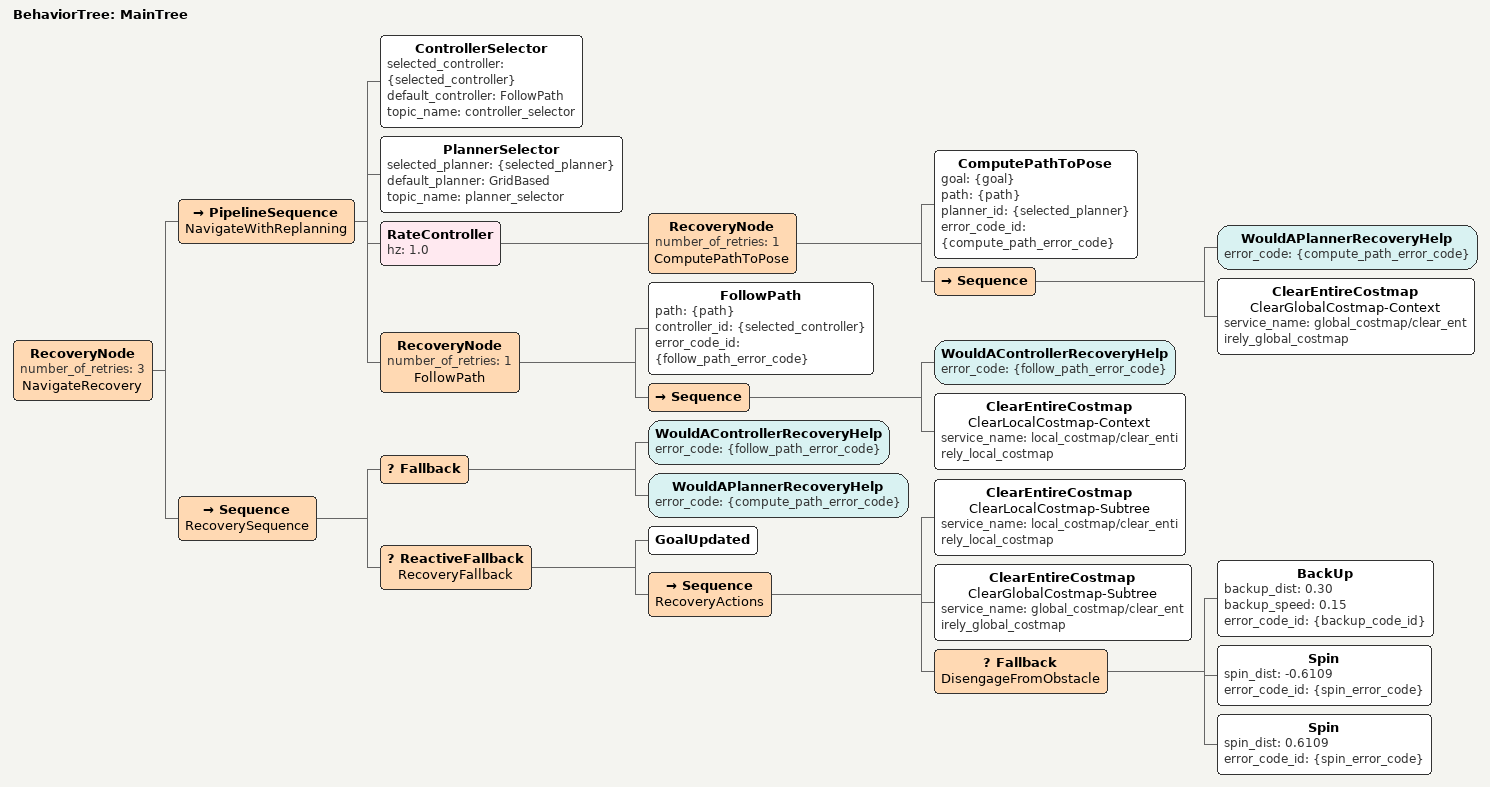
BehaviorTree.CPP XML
<?xml version="1.0" encoding="UTF-8"?>
<root BTCPP_format="4" main_tree_to_execute="MainTree">
  <BehaviorTree ID="MainTree">
    <RecoveryNode number_of_retries="3" name="NavigateRecovery">

      <!-- ===== NORMAL NAVIGATION (with continuous 1Hz replanning) ===== -->
      <PipelineSequence name="NavigateWithReplanning">
        <ControllerSelector selected_controller="{selected_controller}" default_controller="FollowPath" topic_name="controller_selector"/>
        <PlannerSelector selected_planner="{selected_planner}" default_planner="GridBased" topic_name="planner_selector"/>
        <RateController hz="1.0">
          <RecoveryNode number_of_retries="1" name="ComputePathToPose">
            <ComputePathToPose goal="{goal}" path="{path}" planner_id="{selected_planner}" error_code_id="{compute_path_error_code}"/>
            <Sequence>
              <WouldAPlannerRecoveryHelp error_code="{compute_path_error_code}"/>
              <ClearEntireCostmap name="ClearGlobalCostmap-Context" service_name="global_costmap/clear_entirely_global_costmap"/>
            </Sequence>
          </RecoveryNode>
        </RateController>
        <RecoveryNode number_of_retries="1" name="FollowPath">
          <FollowPath path="{path}" controller_id="{selected_controller}" error_code_id="{follow_path_error_code}"/>
          <Sequence>
            <WouldAControllerRecoveryHelp error_code="{follow_path_error_code}"/>
            <ClearEntireCostmap name="ClearLocalCostmap-Context" service_name="local_costmap/clear_entirely_local_costmap"/>
          </Sequence>
        </RecoveryNode>
      </PipelineSequence>

      <!-- After this succeeds → goes BACK to NavigateWithReplanning (replan) -->
      <Sequence name="RecoverySequence">
        <Fallback>
          <WouldAControllerRecoveryHelp error_code="{follow_path_error_code}"/>
          <WouldAPlannerRecoveryHelp error_code="{compute_path_error_code}"/>
        </Fallback>
        <ReactiveFallback name="RecoveryFallback">
          <GoalUpdated/>
          <Sequence name="RecoveryActions">
            <!-- Step 1: Always clear costmaps first -->
            <ClearEntireCostmap name="ClearLocalCostmap-Subtree" service_name="local_costmap/clear_entirely_local_costmap"/>
            <ClearEntireCostmap name="ClearGlobalCostmap-Subtree" service_name="global_costmap/clear_entirely_global_costmap"/>
            <!-- Step 2: Try minimum needed — stops at first success -->
            <Fallback name="DisengageFromObstacle">
              <BackUp backup_dist="0.30" backup_speed="0.15" error_code_id="{backup_code_id}"/>
              <Spin spin_dist="-0.6109" error_code_id="{spin_error_code}"/>
              <Spin spin_dist="0.6109" error_code_id="{spin_error_code}"/>
            </Fallback>
          </Sequence>
        </ReactiveFallback>
      </Sequence>

    </RecoveryNode>
  </BehaviorTree>
</root>
